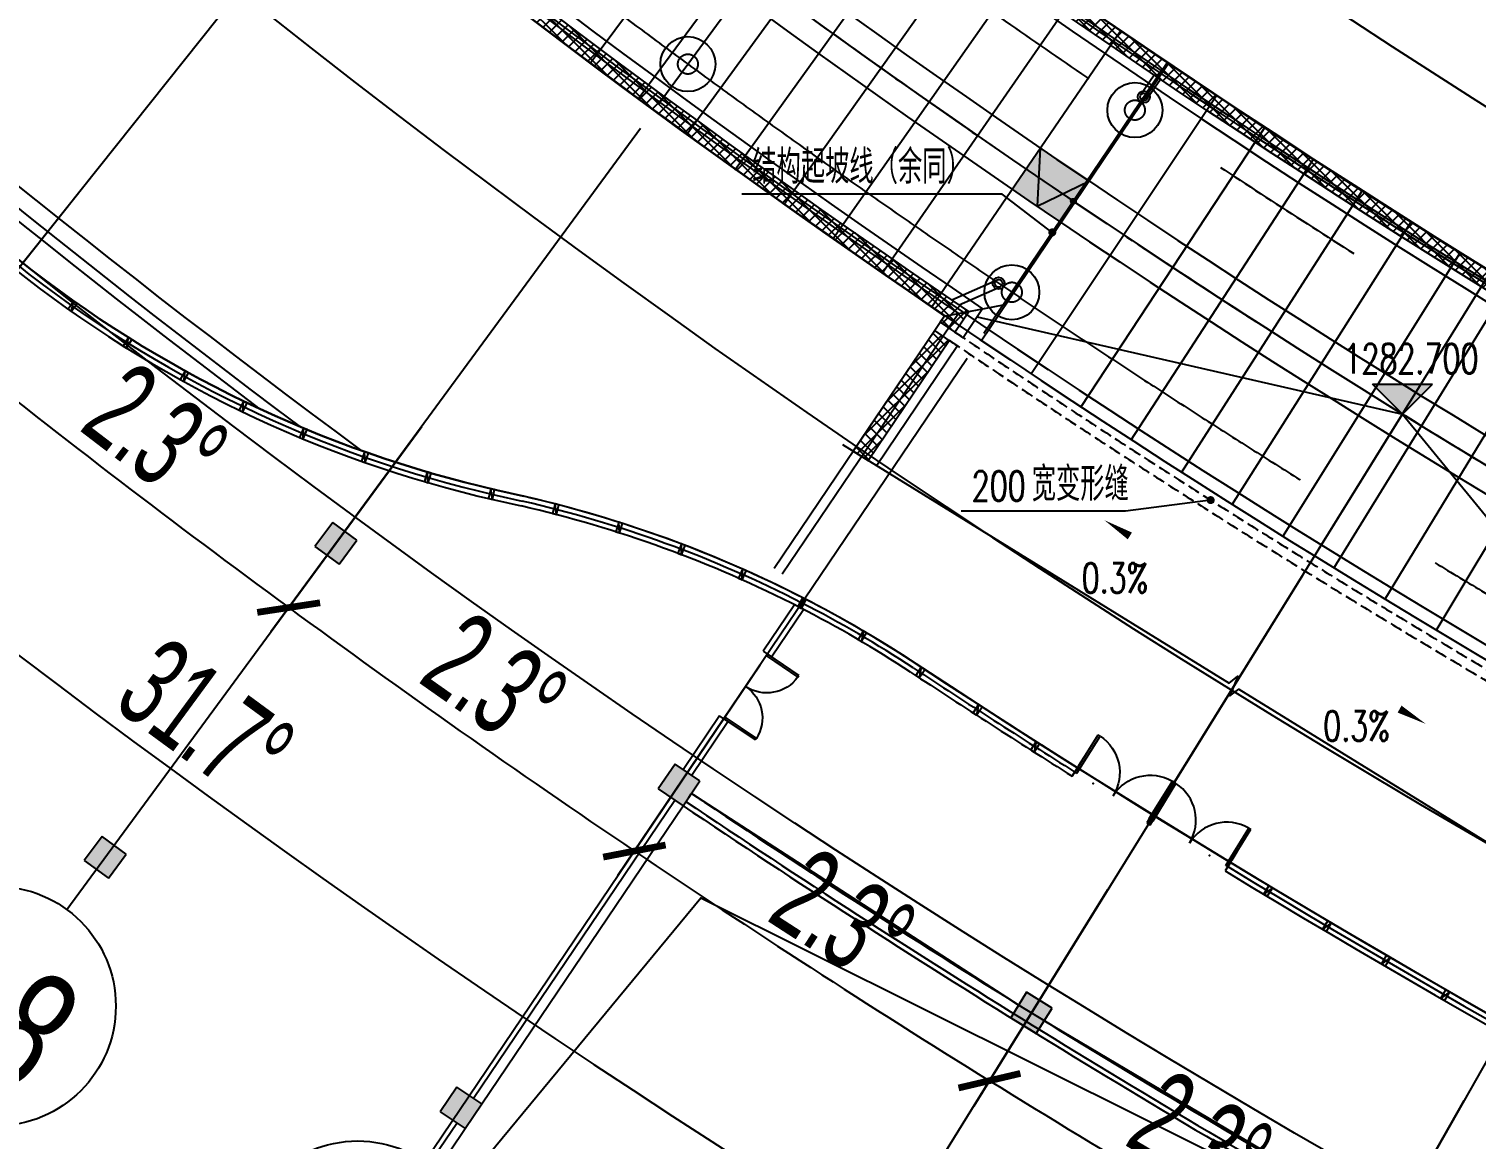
# Model space of a CAD drawing. Extents: x 1962160 to 37842216, y -162679 to 2997677.
# Drawn here: x 37481552 to 37510517, y 2573432 to 2595659 of the extents above; entities that cross this region are included whole.
import ezdxf
from ezdxf.enums import TextEntityAlignment as Align

# ---------------------------------------------------------------- set-up
doc = ezdxf.new("R2010")
doc.units = 0
doc.header["$LTSCALE"] = 1000
for name, pattern in [('__DASH', [0.35, 0.25, -0.1]), ('CENTER', [2, 1.25, -0.25, 0.25, -0.25]), ('CENTER2', [28.575000000000003, 19.05, -3.175, 3.175, -3.175]), ('DASH', [0.35, 0.25, -0.1])]:
    doc.linetypes.add(name, pattern=pattern)
doc.layers.get('0').update_dxf_attribs({"color": 8})
doc.layers.get('Defpoints').update_dxf_attribs({"color": 8})
for name, color, linetype in [('#幕墙线-平面', 8, 'Continuous'), ('#标注', 8, 'Continuous'), ('#轴线', 8, 'CENTER2'), ('1-WIN-1', 8, 'Continuous'), ('A-AL-E', 8, 'Continuous'), ('A-COLS-PLAN-C', 8, 'DASH'), ('A-COLS-PLAN-S', 8, 'DASH'), ('A-DETL-ALUM', 8, 'Continuous'), ('A-DIMS-ELEV', 8, 'Continuous'), ('A-DIMS-LEAD', 8, 'Continuous'), ('A-DIMS-SYMB', 8, 'Continuous'), ('A-FLOR', 8, 'Continuous'), ('A-FLOR-OTLN', 8, 'Continuous'), ('A-FLOR-UNDR', 8, '__DASH'), ('A-GRID', 8, 'CENTER'), ('A-HATH', 8, 'Continuous'), ('A-NOTE', 8, 'Continuous'), ('A-ROOF-DRAN', 8, 'Continuous'), ('A-STRS-HRAL', 8, 'Continuous'), ('DIM', 8, 'Continuous'), ('PUB_HATCH', 8, 'Continuous'), ('周边建筑', 8, 'Continuous'), ('建-填充', 8, 'Continuous'), ('水-雨水-压力流-标识', 8, 'Continuous')]:
    doc.layers.add(name, color=color, linetype=linetype)
doc.layers.add('A-X-CHEK', color=8, linetype='Continuous', plot=False)
doc.styles.add('#文字', font='jrs.shx', dxfattribs={"width": 0.7, "bigfont": 'hztxt.shx'})
doc.styles.add('_TCH_DIM', font='SIMPLEX', dxfattribs={"bigfont": 'GBCBIG'})
doc.styles.add('JHZX', font='jrs.shx', dxfattribs={"width": 0.6, "bigfont": 'jhz.shx'})
doc.dimstyles.new('JZBZ-600', dxfattribs={"dimscale": 600, "dimtxt": 3, "dimasz": 1.5, "dimexe": 1, "dimexo": 1, "dimgap": 0.5, "dimtad": 1, "dimdec": 0, "dimdsep": 46, "dimtxsty": 'JHZX', "dimblk1": 'ARCHTICK', "dimblk2": 'ARCHTICK', "dimsah": 1, "dimcen": 0, "dimclrd": 1, "dimclre": 1, "dimclrt": 2, "dimadec": 1, "dimazin": 2, "dimtfac": 1, "dimtdec": 0, "dimtix": 1, "dimtmove": 0, "dimatfit": 3, "dimfxl": 1, "dimtolj": 1, "dimlwd": -1, "dimlwe": -1, "dimarcsym": 1})
pattern_1 = [(45, (0, 0), (-112.2532015133644, 112.2532015133644), []), (135, (0, 0), (-112.2532015133644, -112.2532015133644), [])]

# ---------------------------------------------------------------- blocks, each defined once
blk = doc.blocks.new('排水沟区域')
at = {"layer": 'A-HATH'}
h = blk.add_hatch(dxfattribs=at)
h.set_pattern_fill('ANSI37', color=256, scale=100)
h.set_pattern_definition(pattern_1)
edge = h.paths.add_edge_path()
edge.add_line((35498191.12780435, 2792704.69880736), (35498459.0045779, 2792929.9587332))
edge.add_arc((35647972.51194591, 2918657.177019742), 195349.9994971962, 220.0607733971273, 249.3814004777669)
edge.add_line((35579180.88943561, 2735820.26888587), (35579057.63851193, 2735492.688041172))
edge.add_arc((35647972.5119459, 2918657.177019722), 195699.9994971731, 220.0607733971238, 249.381400477767, ccw=False)
h = blk.add_hatch(dxfattribs=at)
h.set_pattern_fill('ANSI37', color=256, scale=100)
h.set_pattern_definition(pattern_1)
edge = h.paths.add_edge_path()
edge.add_line((35534399.65557152, 2751366.872208431), (35534679.47534217, 2751781.242126513))
edge.add_arc((35647972.51148921, 2918657.17654296), 201699.9988269107, 222.5380542010584, 235.8271904991334, ccw=False)
edge.add_line((35499354.21061315, 2782291.894408947), (35498801.19539497, 2781786.992562233))
edge.add_line((35498801.19539497, 2781786.992562233), (35499037.18327653, 2781528.516799846))
edge.add_line((35499037.18327653, 2781528.516799846), (35499332.5854577, 2781798.218431691))
edge.add_arc((35647972.51148921, 2918657.176542959), 202049.9988269088, 222.6370590280648, 235.7281857078042)
edge.add_line((35534194.19789471, 2751688.025555281), (35534109.59724137, 2751562.745037361))
edge.add_line((35534109.59724137, 2751562.745037361), (35534399.65557152, 2751366.872208431))
h = blk.add_hatch(dxfattribs=at)
h.set_pattern_fill('ANSI37', color=256, scale=100)
h.set_pattern_definition(pattern_1)
h.paths.add_polyline_path([(35533997.6696763, 2751396.997578328), (35532367.0036431, 2748982.232713688), (35532665.07789876, 2748798.230233986), (35534287.72800644, 2751201.1247494)])
for points in [[(35498191.12780435, 2792704.69880736), (35498459.0045779, 2792929.9587332, 0.1286379628558455), (35579180.88943561, 2735820.26888587), (35579057.63851193, 2735492.688041172, -0.1286379628558608)], [(35534399.65557152, 2751366.872208431), (35534679.47534217, 2751781.242126513, -0.05804986950538716), (35499354.21061315, 2782291.894408947), (35498801.19539497, 2781786.992562233), (35499037.18327653, 2781528.516799846), (35499332.5854577, 2781798.218431691, 0.05718302138919018), (35534194.19789471, 2751688.025555281), (35534109.59724137, 2751562.745037361)]]:
    blk.add_lwpolyline(points, format="xyb", close=True, dxfattribs=at)
blk.add_lwpolyline([(35533997.6696763, 2751396.997578328), (35532367.0036431, 2748982.232713688), (35532665.07789876, 2748798.230233986), (35534287.72800644, 2751201.1247494)], close=True, dxfattribs=at)
blk = doc.blocks.new('A$C58e34137')
at = {"layer": 'A-X-CHEK'}
blk.add_blockref('排水沟区域', (-35647972.51433039, -2918657.17947907), dxfattribs=at)
blk = doc.blocks.new('雨水立管')
for radius in [80, 50]:
    blk.add_circle((-3.725290298461914e-09, 2.328306436538696e-10), radius)
blk = doc.blocks.new('雨水')
at = {"layer": 'A-DIMS-SYMB'}
for points in [[(35538804.79671187, 2746726.604418945, 0, 0, 0), (35537393.01119746, 2747600.876918402, 0, 160, 0), (35537903.12014391, 2747284.983166089, 0, 0, 0)], [(35542378.98692898, 2744340.661884163, 0, 0, 0), (35543824.18194999, 2743522.79753523, 0, 160, 0), (35543302.00141898, 2743818.309790537, 0, 0, 0)]]:
    blk.add_lwpolyline(points, format="xyseb", dxfattribs=at)
at = {"layer": 'A-ROOF-DRAN'}
blk.add_lwpolyline([(35498616.06719773, 2787606.262450578, 0.1233110608039292), (35578008.94777347, 2732681.938107471)], format="xyb", dxfattribs=at)
for points in [[(35538119.49403994, 2756115.955465209), (35538389.17878738, 2756515.316633334)], [(35538244.80330878, 2756033.488673114), (35538513.48934864, 2756431.370910627)], [(35534339.43600431, 2752012.603855148), (35535246.07559022, 2752411.85747914)], [(35534485.56492099, 2751913.053975753), (35535306.30902269, 2752274.482113309)], [(35534845.00095903, 2751668.985678729), (35543359.02884302, 2749726.099517267)], [(35538331.0530608, 2741606.865592063), (35543359.02884302, 2749726.099517267)], [(35543359.02884302, 2749726.099517267), (35548892.3450768, 2742969.925564211)]]:
    blk.add_lwpolyline(points, dxfattribs=at)
at = {"xscale": 1.5, "yscale": 1.5, "zscale": 1.5}
for p in [(35538182.69975477, 2756075.538037239), (35535276.11445106, 2752343.134972943)]:
    blk.add_blockref('雨水立管', p, dxfattribs=at)
at = {"layer": 'A-DIMS-SYMB', "style": '_TCH_DIM', "width": 0.7058823529411765}
for p in [(35536939.05801108, 2746147.518957799), (35541774.19229704, 2743180.843784806)]:
    blk.add_text('0.3%', height=595, dxfattribs=at).set_placement(p)
blk = doc.blocks.new('1100')
at = {"layer": 'A-DETL-ALUM', "ltscale": 0.3}
blk.add_circle((35572079.41488183, 2737404.62498665), 550, dxfattribs=at)
blk = doc.blocks.new('_YZHK')
blk.add_circle((0, 0), 0.5)
blk = doc.blocks.new('ASDFASD')
at = {"layer": 'A-COLS-PLAN-C', "ltscale": 0.3, "xscale": 400, "yscale": 400, "zscale": 400}
for p in [(35529056.90970658, 2756731.609754534), (35538003.61569603, 2755810.342072138), (35535541.20775839, 2752163.898990359)]:
    blk.add_blockref('_YZHK', p, dxfattribs=at)
blk = doc.blocks.new('幕墙分隔')
blk.add_line((-39.99999999976717, -100.0000000000582), (39.99999999976717, 100.0000000000582))
blk.add_lwpolyline([(-40, 100.0000000000582), (39.99999999976717, 100.0000000000582), (40.00000000023283, -99.99999999970896), (-39.99999999976717, -100.0000000000582)], close=True)
blk = doc.blocks.new('$DorLib2D$00000002')
at = {"layer": '1-WIN-1'}
for p, q in [((-0.5000000000002274, 1.70530256582424e-13), (-0.5, 0.4875000000000114)), ((-0.4750000000001364, 0.4875000000002387), (-0.5, 0.4875000000000114)), ((-0.4750000000001364, 1.70530256582424e-13), (-0.4750000000001364, 0.4875000000002387)), ((0.4749999999999091, 5.684341886080801e-14), (0.4749999999999091, 0.4875000000001251)), ((0.4749999999999091, 0.4875000000001251), (0.4999999999997726, 0.4875000000001251)), ((0.5, -5.684341886080801e-14), (0.4999999999997726, 0.4875000000001251)), ((-0.5000000000002274, 1.70530256582424e-13), (-0.4750000000001364, 1.70530256582424e-13)), ((0.5, -5.684341886080801e-14), (0.4749999999999091, 5.684341886080801e-14))]:
    blk.add_line(p, q, dxfattribs=at)
for centre, start, end in [((-0.4875000000001819, 5.684341886080801e-14), 0, 88.53071642340379), ((0.4874999999999545, 5.684341886080801e-14), 91.46928357659621, 180)]:
    blk.add_arc(centre, 0.4875, start, end, dxfattribs=at)
blk = doc.blocks.new('$DorLib2D$00000037')
blk.add_line((0.5, 3.108624468950438e-15), (-0.5, 3.108624468950438e-15))
blk = doc.blocks.new('15')
at = {"layer": 'PUB_HATCH'}
for points in [[(34389449.88451565, 3993675.43265234), (34389805.0335082, 3994159.032893342), (34389321.43326719, 3994514.181885884), (34388966.28427465, 3994030.581644883)], [(34396334.77409597, 3988840.022592183), (34396670.55693957, 3989337.264869088), (34396173.31466267, 3989673.047712692), (34395837.53181907, 3989175.805435787)], [(34384832.95206255, 3987388.626251356), (34385188.10105509, 3987872.226492357), (34384704.50081409, 3988227.375484899), (34384349.35182155, 3987743.775243898)], [(34403405.16383595, 3984280.145304631), (34403721.05755633, 3984790.254270859), (34403210.94859011, 3985106.147991237), (34402895.05486973, 3984596.039025011)], [(34391969.59651501, 3982375.873407128), (34392305.37935861, 3982873.115684032), (34391808.13708171, 3983208.898527637), (34391472.3542381, 3982711.656250732)]]:
    blk.add_hatch(color=256, dxfattribs=at).paths.add_polyline_path(points)
at = {"layer": '周边建筑'}
for p, q in [((34392563.18366784, 3994963.929917244), (34393093.90189926, 3994842.382365588)), ((34392585.50812978, 3995061.406162549), (34393116.22636122, 3994939.858610891)), ((34392607.83259172, 3995158.882407855), (34393138.55082316, 3995037.334856198)), ((34389321.43326719, 3994514.181885884), (34388966.28427465, 3994030.581644883)), ((34389805.0335082, 3994159.032893342), (34389321.43326719, 3994514.181885884)), ((34388966.28427465, 3994030.581644883), (34389449.88451565, 3993675.43265234)), ((34389449.88451565, 3993675.43265234), (34389805.0335082, 3994159.032893342)), ((34398567.74281158, 3992861.449252822), (34397940.22652052, 3991932.195247936)), ((34398105.9739347, 3991820.267613483), (34398747.0340014, 3992769.577846054)), ((34397940.22652052, 3991932.195247936), (34398105.9739347, 3991820.267613483)), ((34397066.74031724, 3990638.69806809), (34396339.06220671, 3989561.119989569)), ((34397232.48773142, 3990526.770433636), (34397066.74031724, 3990638.69806809)), ((34396504.80962561, 3989449.19237958), (34397232.48773142, 3990526.770433636)), ((34404256.51080368, 3989643.185183294), (34404362.54395076, 3989812.766198228)), ((34396173.31466267, 3989673.047712692), (34395837.53181907, 3989175.805435787)), ((34396670.55693957, 3989337.264869088), (34396173.31466267, 3989673.047712692)), ((34404123.96937253, 3989431.208918912), (34404230.00251722, 3989600.789930044)), ((34395837.53181907, 3989175.805435787), (34396334.77409597, 3988840.022592183)), ((34396334.77409597, 3988840.022592183), (34396670.55693957, 3989337.264869088)), ((34392139.63193876, 3982985.043299767), (34396169.02674452, 3988951.950158619)), ((34392305.37936607, 3982873.115684101), (34396334.77417113, 3988840.022543431)), ((34396448.27255156, 3989004.967232985), (34396496.43363494, 3989079.415262312)), ((34384704.50081409, 3988227.375484899), (34384349.35182155, 3987743.775243898)), ((34385188.10105509, 3987872.226492357), (34384704.50081409, 3988227.375484899)), ((34384349.35182155, 3987743.775243898), (34384832.95206255, 3987388.626251356)), ((34384832.95206255, 3987388.626251356), (34385188.10105509, 3987872.226492357)), ((34407288.94083512, 3987706.469186967), (34407184.37649553, 3987535.978583136)), ((34407419.64626224, 3987919.582446057), (34407315.0819203, 3987749.091838401)), ((34403210.94859011, 3985106.147991237), (34402895.05486973, 3984596.039025011)), ((34403721.05755633, 3984790.254270859), (34403210.94859011, 3985106.147991237)), ((34403405.16383595, 3984280.145304631), (34403721.05755633, 3984790.254270859)), ((34402895.05486973, 3984596.039025011), (34403405.16383595, 3984280.145304631)), ((34391808.13708171, 3983208.898527637), (34391472.3542381, 3982711.656250732)), ((34392305.37935861, 3982873.115684032), (34391808.13708171, 3983208.898527637)), ((34391969.59651501, 3982375.873407128), (34392305.37935861, 3982873.115684032)), ((34387774.45422991, 3976520.894198623), (34391803.84904059, 3982487.801059714)), ((34391472.3542381, 3982711.656250732), (34391969.59651501, 3982375.873407128)), ((34387940.2016575, 3976408.966582767), (34391969.59646488, 3982375.873446086))]:
    blk.add_line(p, q, dxfattribs=at)
for points in [[(34387868.14427014, 3996783.149921055, -0.04571973664616439), (34359317.13187979, 4022752.360361452, -0.04571973664616439)], [(34388677.23922429, 3996425.075137513, -0.04650377268511744), (34359599.95834443, 4022739.761958461, -0.04650377268511744)], [(34389904.63899032, 3995948.180536044, -0.04800945961635281), (34359858.43481566, 4022975.750486837, -0.04800945961635281)]]:
    blk.add_lwpolyline(points, format="xyb", dxfattribs=at)
for points in [[(34359992.11660529, 4017302.949126642), (34327804.89124851, 3985497.455937146, 0.4129759503049449), (34327775.24891686, 3981828.400454395, 0.1494418678029234), (34462605.55885959, 3908362.281586812, 0.4147260606000924), (34465679.79346514, 3910394.302898092), (34474630.62973479, 3954750.458055043, 0.4131228733560754), (34472605.79338679, 3957811.450065851, -0.1495092029449499), (34363678.34311313, 4017271.518329401, 0.4157145913370236), (34359992.11660673, 4017302.949128066)], [(34364787.7585504, 4016145.646122517, 0.4135317777718963), (34361115.12866861, 4016163.278603445), (34330350.8070454, 3985763.813877287, 0.4147813061863365), (34330332.41864164, 3982083.343291028, 0.1704916733923174), (34485713.0302125, 3906701.947371353, 0.4125640170375961), (34488589.92230238, 3908973.433014254), (34498066.25026848, 3987461.103279992, 1.469013519981978), (34452166.30266599, 3975481.853364326), (34449731.31604223, 3968073.784921957, -0.06531639655491227), (34400997.70607769, 3991683.325158094, 0.08934789544916616), (34393138.5508233, 3995037.334856166), (34392607.83259175, 3995158.882407849, -0.1125361045485018), (34383038.20091584, 3999772.941151016, -0.0289167358602449), (34364787.7585504, 4016145.646122518)]]:
    blk.add_lwpolyline(points, format="xyb", close=True, dxfattribs=at)
blk.add_lwpolyline([(34387940.20177764, 3976408.966498978), (34396687.70092834, 3986999.135916103), (34410127.95834033, 3980298.607508212)], dxfattribs=at)
for centre, radius, start, end in [((34397943.37899669, 4018455.705035686), 24099.99999983635, 231.4170050581553, 257.1003230834349), ((34397943.37899669, 4018455.70503568), 23999.99999983006, 231.4170050581642, 257.1003230834286), ((34397943.37899669, 4018455.705035682), 23899.99999983162, 231.4170050581496, 257.1003230834089), ((34387758.35549408, 3971545.55973679), 24000.00000082469, 62.8397917146014, 77.10032308342521), ((34387758.35549408, 3971545.559736796), 24100.00000081983, 62.83979171460211, 77.10032308342535), ((34387758.35549408, 3971545.559736817), 23900.00000079986, 62.83979171458294, 77.10032308342674), ((34387758.35549343, 3971545.559735904), 24000.00000190997, 56.67752398751274, 62.83979171419127), ((34387758.35549343, 3971545.559735904), 24100.00000191051, 56.67752398749886, 62.83979171418044), ((34387758.35549343, 3971545.559735848), 23900.00000195999, 56.67752398751978, 62.83979171426334), ((34515345.04316843, 4165611.784587234), 208349.9999979271, 236.6775239875585, 237.7361830490754), ((34515345.04316857, 4165611.784587182), 208249.9999979613, 236.6775239875083, 237.7360642013594), ((34515345.04317003, 4165611.784588606), 208150.0000000004, 236.6775110388511, 249.542426144218), ((34515345.04316844, 4165611.784587354), 208149.9999980251, 236.6775239875631, 237.7359452395472), ((34515411.54051941, 4165724.157929766), 213230.5499350299, 236.0464885695034, 240.4929896319577), ((34515411.54051941, 4165724.157929766), 213130.5499350299, 236.0464885695034, 240.4929896319577), ((34515345.04280797, 4165611.784636231), 212899.9998372698, 236.0499590806465, 236.0504303033894), ((34515345.0431704, 4165611.784589205), 212800.0000007047, 236.0654950690177, 240.4936238580804), ((34515345.0431686, 4165611.784587278), 208149.9999980471, 238.726348260463, 249.4736436284035), ((34515345.04316859, 4165611.784587234), 208349.9999980119, 238.7261104509191, 249.4736436284016), ((34515345.04316859, 4165611.784587252), 208249.9999980269, 238.726229298593, 249.4736436284035)]:
    blk.add_arc(centre, radius, start, end, dxfattribs=at)
for p in [(34384114.57367528, 3998840.012366278), (34385214.64088219, 3998108.924747635), (34386353.2711187, 3997439.478595683), (34387527.01399081, 3996833.702534735), (34388732.31270263, 3996293.432249472), (34389965.51483453, 3995820.30492226), (34391222.88341105, 3995415.754271999), (34392500.60822513, 3995081.006209511), (34393785.96926636, 3994776.41403386), (34395054.90050974, 3994409.740423838), (34396301.70677213, 3993973.724161776), (34397522.60188988, 3993469.689293739), (34399938.60143755, 3992264.112202038), (34401081.80185264, 3991508.441693263), (34402229.95015076, 3990760.310292752), (34403382.99661423, 3990019.750396457), (34404540.89131325, 3989286.794072466), (34406871.02466509, 3987843.818750613), (34408043.16240049, 3987133.862247607), (34409219.9465747, 3986431.634283028), (34410401.32623003, 3985737.165265094), (34411587.25020982, 3985050.485266045)]:
    blk.add_point(p, dxfattribs=at)
for p, xscale, rotation in [((34384114.57367528, 3998840.012366278), -1, 324.8166667984766), ((34385214.55736622, 3998108.920154175), -1, 328.0939640028495), ((34386353.2711187, 3997439.478595683), -1, 331.1239772861637), ((34387527.01399081, 3996833.702534735), -1, 334.2776325718279), ((34388732.31270263, 3996293.432249472), -1, 337.5212439009151), ((34389965.51483453, 3995820.30492226), -0.9999999999999998, 340.584954902849), ((34391222.88641753, 3995415.754855789), -1, 343.7752849552304), ((34392500.60822513, 3995081.006209511), -1, 346.8923083371449), ((34393785.96289536, 3994776.412696647), -1, 345.5052463495824), ((34395054.80685629, 3994410.176014313), -1, 342.3005496150458), ((34396301.67035902, 3993973.904384586), -1, 338.987742814025), ((34397522.5920399, 3993469.688871235), -1, 335.9276513351803), ((34398713.87838341, 3992899.166417201), -1, 332.8397917168904), ((34399921.54262575, 3992235.095223228), -0.9999999999999996, 149.5491205450563), ((34401081.80185217, 3991508.441688697), -0.9999999999999998, 146.7235296452884), ((34402229.95015029, 3990760.310288186), -0.9999999999999996, 147.1005965428801), ((34403382.99661375, 3990019.750391891), -1, 147.4773573055226), ((34405703.58412469, 3988561.47304458), -1, 148.231422422004)]:
    blk.add_blockref('幕墙分隔', p, dxfattribs=dict(at, xscale=xscale, rotation=rotation))
at = {"layer": '周边建筑', "zscale": 200}
for name, p, xscale, yscale, rotation in [('$DorLib2D$00000002', (34397586.35711996, 3991229.48283316), 1560.805258970763, -1560.805258970763, 55.96922168209755), ('$DorLib2D$00000002', (34404940.09336819, 3989038.854728935), -1800, 1800, 327.9836817864029), ('$DorLib2D$00000002', (34406469.4581126, 3988091.7590186), 1800, 1800, 328.4786117135588), ('$DorLib2D$00000037', (34399779.53184161, 3986969.067362289), -7805.683410904979, -7805.683410904979, 327.1008242234902), ('$DorLib2D$00000037', (34406917.94565165, 3982548.481602553), 7805.542529842333, -7805.542529842333, 329.3620414119631)]:
    blk.add_blockref(name, p, dxfattribs=dict(at, xscale=xscale, yscale=yscale, rotation=rotation))
at = {"layer": '周边建筑'}
for p, rotation in [((34408043.16239662, 3987133.862245146), 148.985487454118), ((34409219.94657083, 3986431.634280567), 149.3622482167602), ((34410401.32622616, 3985737.165262633), 149.7393151143521), ((34411587.25020593, 3985050.485263584), 150.1165893779291)]:
    blk.add_blockref('幕墙分隔', p, dxfattribs=dict(at, rotation=rotation))
blk = doc.blocks.new('DIAN')
at = {"layer": 'A-FLOR-OTLN'}
h = blk.add_hatch(color=256, dxfattribs=at)
h.dxf.hatch_style = 1
edge = h.paths.add_edge_path()
edge.add_arc((35536772.41172721, 2753987.120531246), 50, 0, 360)
blk.add_circle((35536772.41172721, 2753987.120531246), 50, dxfattribs=at)
blk = doc.blocks.new('A$C06ac024f')
at = {"layer": 'A-DIMS-ELEV'}
blk.add_hatch(color=256, dxfattribs=at).paths.add_polyline_path([(-104613.4880968556, -168931.0722495285), (-105213.4880968556, -168331.0722495285), (-104013.4880968556, -168331.0722495285)])
at = {"layer": 'A-AL-E'}
for points in [[(-149036.9355088994, -137018.3052839129), (-148595.4969473183, -136611.8612310132, 0.0576189806809702), (-113501.0588381291, -166915.9408562369), (-117026.3937263862, -172136.4133938593)], [(-148935.3336354494, -137128.6549976039), (-148641.0690273419, -136857.7178608104, 0.05718510588659114), (-113778.3189935014, -166969.1462465618), (-117192.1411391944, -172024.4857603339)]]:
    blk.add_lwpolyline(points, format="xyb", dxfattribs=at)
for centre, radius, end in [((-0.004684299230575562, 0.00567371491342783), 195550.0000000139, 249.3815480125011), ((-0.004684299230575562, 0.005673703737556934), 195350.000000004, 249.3814002423705)]:
    blk.add_arc(centre, radius, 213.4267024433433, end, dxfattribs=at)
at = {"layer": 'A-DIMS-ELEV'}
for p, q in [((-104613.4880968556, -168931.0722495285), (-105213.4880968556, -168331.0722495285)), ((-105213.4880968556, -168331.0722495285), (-104013.4880968556, -168331.0722495285)), ((-104613.4880968556, -168931.0722495285), (-104013.4880968556, -168331.0722495285))]:
    blk.add_line(p, q, dxfattribs=at)
at = {"layer": 'A-DIMS-LEAD'}
for p, q in [((-112621.9115309343, -164527.9474092405), (-117838.0512740687, -164527.9474092405)), ((-111621.5388357789, -165294.1288694665), (-112621.9115309343, -164527.9474092405)), ((-110153.868088834, -170879.2806082461), (-113444.44441133, -170879.2806082461)), ((-108452.7889801339, -170654.128700539), (-110153.868088834, -170879.2806082461))]:
    blk.add_line(p, q, dxfattribs=at)
at = {"layer": 'A-DIMS-LEAD', "const_width": 80}
for points in [[(-111589.7827682123, -165318.4507150519, 1), (-111653.2949033454, -165269.807023881, 1)], [(-108413.1348170415, -170648.8801436536, 1), (-108492.4431432262, -170659.3772574244, 1)]]:
    blk.add_lwpolyline(points, format="xyb", close=True, dxfattribs=at)
at = {"layer": 'A-DIMS-SYMB'}
blk.add_lwpolyline([(-115817.9976859987, -169543.7715544942), (-108082.7914824039, -174318.7465664749), (-107907.442684412, -174180.2008445719), (-108065.0434927792, -174576.491739762), (-107891.3325875774, -174436.9349398105), (-100156.1263839751, -179211.9099517911)], dxfattribs=at)
at = {"layer": 'A-FLOR-OTLN'}
blk.add_lwpolyline([(-146740.3829964027, -133973.6908970349, 0.0592936020027905), (-111200.1052126661, -164670.0512355477)], format="xyb", dxfattribs=at)
blk.add_lwpolyline([(-113778.3189935014, -166969.1462465618), (-112599.552999653, -166742.4157085786), (-109325.317444481, -161893.7820078791)], dxfattribs=at)
at = {"layer": 'A-FLOR-UNDR'}
for radius in [202199.9984021758, 202399.9984021758]:
    blk.add_arc((-0.005526259541511536, 0.004314009100198746), radius, 235.8275416980069, 240.6353052425591, dxfattribs=at)
at = {"layer": 'A-STRS-HRAL'}
for points in [[(-68914.87842030823, -183164.483728487, -0.1286379625230906), (-149781.3891317025, -125952.472956228), (-149934.3773731143, -126081.2930520335, 0.1286385223226153), (-68984.78143659234, -183351.8707182621)], [(-149083.0340711251, -137263.5052156076), (-149453.8721985966, -136857.3289869008), (-148605.7488620431, -136082.9939870764, 0.05854660059895181), (-113015.5884624645, -166822.4383295183), (-113407.3353732601, -167402.5550773777, -0.0002472804200370883), (-113572.8613683507, -167290.2995583657), (-113293.0415977016, -166875.9296402833, -0.05804986945389694), (-148618.3062986881, -136365.2773883119), (-149171.3215169907, -136870.1792351473), (-148935.3336354494, -137128.6549976039), (-149083.0340711251, -137263.5052156099)], [(-115307.4401312247, -169858.9408598803), (-113684.7893437445, -167456.0474774167, 0.0002470360710848807), (-113519.2631299869, -167568.3026723452), (-115137.1119822339, -169964.0851357877)]]:
    blk.add_lwpolyline(points, format="xyb", dxfattribs=at)
at = {"layer": 'A-COLS-PLAN-S'}
blk.add_blockref('ASDFASD', (-35647972.51693987, -2918657.171766797), dxfattribs=at)
at = {"layer": 'A-FLOR-OTLN'}
blk.add_blockref('DIAN', (-35647972.51693987, -2918657.171766797), dxfattribs=at)
at = {"layer": 'A-ROOF-DRAN'}
blk.add_blockref('雨水', (-35647972.51693987, -2918657.171766797), dxfattribs=at)
at = {"layer": '周边建筑'}
blk.add_blockref('15', (-34515346.51224016, -4165614.464939157), dxfattribs=at)
at = {"layer": '水-雨水-压力流-标识'}
for p in [(-35690995.02211512, -2899330.186998912), (-35682048.31612567, -2900251.454681308), (-35684510.72406331, -2903897.897763087)]:
    blk.add_blockref('1100', p, dxfattribs=at)
at = {"layer": 'A-DIMS-ELEV', "style": '_TCH_DIM', "width": 0.7058823529411765}
blk.add_text('1282.700', height=595, dxfattribs=at).set_placement((-105793.4880968556, -168121.0722495285))
at = {"layer": 'A-NOTE', "style": '_TCH_DIM'}
for s, p in [('结构起坡线（余同）', (-117628.0512740687, -164317.9474092405)), ('宽变形缝', (-112034.44441133, -170669.2806082461))]:
    blk.add_text(s, height=675.177304964539, dxfattribs=at).set_placement(p)
at = {"layer": 'A-NOTE', "style": '_TCH_DIM', "width": 0.7058823529411765}
blk.add_text('200', height=595, dxfattribs=at).set_placement((-113234.44441133, -170669.2806082461))
blk = doc.blocks.new('A$C41f195f4')
at = {"layer": '建-填充', "ltscale": 10}
h = blk.add_hatch(color=256, dxfattribs=at)
h.dxf.hatch_style = 1
edge = h.paths.add_edge_path()
edge.add_line((-112145.408097513, -164036.1863314211), (-112425.1432310492, -164450.6115409164))
edge.add_arc((-977.5811843797565, 655.6600363748148), 199200.0000007542, 235.9804524394215, 236.3207286497654)
edge.add_line((-111442.6272873133, -165109.5763365668), (-111165.3583955616, -164693.4970642109))
edge.add_arc((-977.5811876356602, 655.660036707297), 198700.0000000193, 235.98045149308598, 236.32072767694, ccw=False)
edge = h.paths.add_edge_path()
edge.add_arc((-977.5811844021082, 655.6600359454751), 198200.0000003891, 235.9804505402425, 236.3207266974701, ccw=False)
edge.add_line((-111865.6729630753, -163621.7611205811), (-112145.408097513, -164036.1863314211))
edge.add_arc((-977.5811876356602, 655.6600367082283), 198700.0000000201, 235.9804514930862, 236.3207276769402)
edge.add_line((-111165.3583955616, -164693.4970642109), (-110888.0895029306, -164277.4177905382))
at = {"layer": 'DIM', "ltscale": 10}
blk.add_lwpolyline([(-111861.764075093, -163615.9703014391), (-111927.9645698145, -164780.978110129), (-110888.0917754546, -164277.4211572567)], dxfattribs=at)
blk = doc.blocks.new('A$C80b62fe7')
at = {"layer": '#幕墙线-平面'}
for points in [[(-78821.85220679641, 63164.41868437082, 0.005573949682504613), (-75982.2171158567, 59854.42407566402, 0.004935396391704725), (-73406.8330386877, 56977.09491097229, 0.05929360200278565), (-38419.24503024668, 26758.09619020019, 0.05859901251173332), (2176.018261194229, 5784.232406029012, 0.05859901251173332)], [(-80806.27106510103, 61500.032372599, 0.005573949682508667), (-77929.03741127253, 58146.21134378761, 0.004935396391700394), (-75319.55362161994, 55230.78452285752, 0.05929360200278848), (-39868.70784035325, 24611.66716455901, 0.05859901251172954), (1264.06238797307, 3360.096171140205, 0.05859901251172954)], [(-81572.45738267899, 60857.41388020385, 0.005573952475742697), (-78680.70547899604, 57486.66974846786, 0.004935396391694963), (-76058.05577719212, 54556.53340775566, 0.05929360200279235), (-40428.34599097073, 23782.93008902203, 0.05859901251173084), (911.955873221159, 2424.136234889738, 0.05859901251173084)], [(-83556.8762595728, 59193.02759059984, 0.005573952475741507), (-80627.52577441186, 55778.45701658819, 0.004935396391697476), (-77970.77636012435, 52810.22301964276, 0.05929360200279524), (-41877.80880107731, 21636.50106338179, 0.05859901251172722), (0, 1.396983861923218e-09, 0.05859901251172722)], [(-83756.08433216065, 59025.94634145033, 0.005573952475743173), (-80822.95947202295, 55606.97620180482, 0.004935396391701269), (-78162.78692056984, 52634.91772971628, 0.05929360200279434), (-42023.31472023576, 21421.02942374162, 0.05859901251172686), (-91.54769383370876, -243.3495834250934, 0.05859901251172686)]]:
    blk.add_lwpolyline(points, format="xyb", dxfattribs=at)
blk.add_arc((71051.57360942662, 188867.3555372753), 195350.000000004, 213.4267023194232, 249.3814006729123, dxfattribs=at)
blk = doc.blocks.new('DASWQE')
at = {"layer": '#幕墙线-平面', "ltscale": 10}
for points in [[(-149868.8910876811, -125698.5576879755, 0.005573949682504613), (-147029.2559967414, -129008.5522966823, 0.004935396391704725), (-144453.8719195724, -131885.881461374, 0.05929360200278565), (-109466.2839111313, -162104.8801821461, 0.05859901251173332), (-68871.02061969042, -183078.7439663173, 0.05859901251173332)], [(-151853.3099459857, -127362.9439997473, 0.005573949682508667), (-148976.0762921572, -130716.7650285587, 0.004935396391700394), (-146366.5925025046, -133632.1918494888, 0.05929360200278848), (-110915.7467212379, -164251.3092077873, 0.05859901251172954), (-69782.97649291158, -185502.8802012061, 0.05859901251172954)], [(-152619.4962635636, -128005.5624921424, 0.005573952475742697), (-149727.7443598807, -131376.3066238784, 0.004935396391694963), (-147105.0946580768, -134306.4429645906, 0.05929360200279235), (-111475.3848718554, -165080.0462833242, 0.05859901251173084), (-70135.08300766349, -186438.8401374565, 0.05859901251173084)], [(-154603.9151404575, -129669.9487817464, 0.005573952475741507), (-151674.5646552965, -133084.5193557581, 0.004935396391697476), (-149017.815241009, -136052.7533527035, 0.05929360200279524), (-112924.847681962, -167226.4753089645, 0.05859901251172722), (-71047.03888088465, -188862.9763723449, 0.05859901251172722)]]:
    blk.add_lwpolyline(points, format="xyb", dxfattribs=at)
for points in [[(-120867.3681441769, -161911.3393534371), (-116859.3930567801, -156542.3417095882)], [(-119903.6305962801, -162626.3258609925), (-115927.6131509095, -157233.619186705)], [(-118935.6636768281, -163335.5760355252), (-114991.7441198975, -157919.3505482255)], [(-117963.5015290156, -164039.0648595891), (-114051.8189747632, -158599.5116062853)], [(-116987.1784439981, -164736.7675189609), (-113107.870869562, -159274.0783695066)], [(-116006.7288597226, -165428.6594035113), (-112159.9331002533, -159943.0270438315)], [(-115022.1873596609, -166114.7161080758), (-111208.0391035303, -160606.3340333723)], [(-114033.5886716396, -166794.9134333138), (-110252.2224556431, -161263.975941245)], [(-113040.9676665813, -167469.2273865649), (-109292.516871199, -161915.9295703853)], [(-112044.3593573123, -168137.634182692), (-108328.956201978, -162562.171924375)], [(-111043.7988972664, -168800.1102449223), (-107361.5744357407, -163202.6802082527)], [(-110039.3215793222, -169456.6322056772), (-106390.4056950286, -163837.4318293044)], [(-109030.9628344923, -170107.1769073992), (-105415.4842359647, -164466.4043978835)], [(-108018.7582307011, -170751.7214033669), (-104436.8444470465, -165089.5757281869)], [(-107002.7434715331, -171390.2429585033), (-103454.5208479166, -165706.9238390308)], [(-105982.9543949664, -172022.7190501806), (-102468.548088178, -166318.4269546415)], [(-104959.426972121, -172649.1273690131), (-101478.9609461129, -166924.0635054167)], [(-103932.1973059624, -173269.4458196433), (-100485.7943275422, -167523.8121286808)]]:
    blk.add_lwpolyline(points, dxfattribs=at)
at = {"layer": 'DIM', "ltscale": 10}
blk.add_blockref('A$C80b62fe7', (-71047.03888088465, -188862.9763723449), dxfattribs=at)
blk = doc.blocks.new('_ARCHTICK')
at = {"const_width": 0.15}
blk.add_lwpolyline([(-0.5, -0.5), (0.5, 0.5)], dxfattribs=at)
blk = doc.blocks.new('*D17')
at = {"layer": '#标注', "color": 1, "transparency": 16777216}
for p, q in [((36626695.7610601, 2798969.525498299), (36639771.65611975, 2809138.434022281)), ((36712455.71953414, 2735988.755651569), (36718245.27166823, 2751508.640260249))]:
    blk.add_line(p, q, dxfattribs=at)
blk.add_arc((36780598.51155947, 2918657.163268263), 178999.986739619, 217.8716196905407, 249.5424261213195, dxfattribs=at)
at = {"layer": 'Defpoints', "color": 0, "transparency": 16777216}
for p in [(36780598.51155947, 2918657.163268263), (36626222.12810301, 2798601.188937584), (36661822.4543592, 2784742.102544155), (36712246.01131264, 2735426.596900115)]:
    blk.add_point(p, dxfattribs=at)
at = {"layer": '#标注', "color": 1, "transparency": 16777216, "xscale": 900, "yscale": 900, "zscale": 900}
for p, rotation in [((36639298.02316266, 2808770.097461566), 127.8716196905407), ((36718035.56344673, 2750946.481508795), 339.5424261213195)]:
    blk.add_blockref('_ARCHTICK', p, dxfattribs=dict(at, rotation=rotation))
at = {"layer": '#标注', "color": 2, "transparency": 16777216, "insert": (36675356.14096593, 2775350.224439533), "char_height": 1800, "attachment_point": 5, "rotation": 323.70702290593005, "style": 'JHZX'}
blk.add_mtext('\\A1;31.7°', dxfattribs=at)
blk = doc.blocks.new('*D23')
at = {"layer": '#标注', "color": 1, "transparency": 16777216}
for p, q in [((36648234.46222866, 2765405.94441589), (36640063.72656412, 2755945.859099343)), ((36654386.84271964, 2760300.627932169), (36646595.8889895, 2750525.39517428))]:
    blk.add_line(p, q, dxfattribs=at)
blk.add_arc((36780598.5115594, 2918657.163268324), 214399.9867396315, 229.1826197257085, 231.4448204373582, dxfattribs=at)
at = {"layer": 'Defpoints', "color": 0, "transparency": 16777216}
for p in [(36780598.5115594, 2918657.163268324), (36648626.65235052, 2765860.022502042), (36654760.80354988, 2760769.83289532), (36642603.45123691, 2754569.632844638)]:
    blk.add_point(p, dxfattribs=at)
at = {"layer": '#标注', "color": 1, "transparency": 16777216, "xscale": 900, "yscale": 900, "zscale": 900}
for p, rotation in [((36640455.91668597, 2756399.937185496), 139.1826197257085), ((36646969.84981973, 2750994.600137435), 321.4448204373581)]:
    blk.add_blockref('_ARCHTICK', p, dxfattribs=dict(at, rotation=rotation))
at = {"layer": '#标注', "color": 2, "transparency": 16777216, "insert": (36644452.50539192, 2754588.582027365), "char_height": 1800, "attachment_point": 5, "rotation": 320.31372008153386, "style": 'JHZX'}
blk.add_mtext('\\A1;2.3°', dxfattribs=at)
blk = doc.blocks.new('*D24')
at = {"layer": '#标注', "color": 1, "transparency": 16777216}
for p, q in [((36654386.84271965, 2760300.627932169), (36646595.8889895, 2750525.39517427)), ((36660735.94845457, 2755442.140672592), (36653336.9203638, 2745366.99706029))]:
    blk.add_line(p, q, dxfattribs=at)
blk.add_arc((36780598.51155941, 2918657.163268331), 214399.9867396487, 231.4448204373609, 233.7070211486521, dxfattribs=at)
at = {"layer": 'Defpoints', "color": 0, "transparency": 16777216}
for p in [(36780598.51155941, 2918657.163268331), (36654760.80354989, 2760769.832895322), (36661091.09710306, 2755925.741166256), (36649187.95755562, 2749250.49099602)]:
    blk.add_point(p, dxfattribs=at)
at = {"layer": '#标注', "color": 1, "transparency": 16777216, "xscale": 900, "yscale": 900, "zscale": 900}
for p, rotation in [((36646969.84981973, 2750994.600137426), 141.4448204373609), ((36653692.0690123, 2745850.597553952), 323.7070211486521)]:
    blk.add_blockref('_ARCHTICK', p, dxfattribs=dict(at, rotation=rotation))
at = {"layer": '#标注', "color": 2, "transparency": 16777216, "insert": (36651034.82268319, 2749342.412373522), "char_height": 1800, "attachment_point": 5, "rotation": 322.5759207930054, "style": 'JHZX'}
blk.add_mtext('\\A1;2.3°', dxfattribs=at)
blk = doc.blocks.new('*D25')
at = {"layer": '#标注', "color": 1, "transparency": 16777216}
for p, q in [((36660735.94845457, 2755442.140672592), (36653336.92036382, 2745366.997060312)), ((36667271.88312673, 2750838.055527076), (36660276.31348862, 2740478.705116263))]:
    blk.add_line(p, q, dxfattribs=at)
blk.add_arc((36780598.51155942, 2918657.163268328), 214399.9867396212, 233.7070211486503, 235.9692218596125, dxfattribs=at)
at = {"layer": 'Defpoints', "color": 0, "transparency": 16777216}
for p in [(36780598.51155942, 2918657.163268328), (36661091.09710306, 2755925.741166253), (36667607.66602577, 2751335.297766536), (36655977.29258414, 2744195.402142674)]:
    blk.add_point(p, dxfattribs=at)
at = {"layer": '#标注', "color": 1, "transparency": 16777216, "xscale": 900, "yscale": 900, "zscale": 900}
for p, rotation in [((36653692.06901231, 2745850.597553976), 143.7070211486503), ((36660612.09638766, 2740975.947355729), 325.9692218596125)]:
    blk.add_blockref('_ARCHTICK', p, dxfattribs=dict(at, rotation=rotation))
at = {"layer": '#标注', "color": 2, "transparency": 16777216, "insert": (36657819.08998851, 2744360.152437713), "char_height": 1800, "attachment_point": 5, "rotation": 324.83812150413087, "style": 'JHZX'}
blk.add_mtext('\\A1;2.3°', dxfattribs=at)
blk = doc.blocks.new('*D26')
at = {"layer": '#标注', "color": 1, "transparency": 16777216}
for p, q in [((36667271.88312672, 2750838.055527072), (36660276.3134886, 2740478.705116253)), ((36673984.45924483, 2746495.548835678), (36667403.25200622, 2735868.13867241))]:
    blk.add_line(p, q, dxfattribs=at)
blk.add_arc((36780598.5115594, 2918657.163268326), 214399.9867396234, 235.9692218596167, 238.231422578372, dxfattribs=at)
at = {"layer": 'Defpoints', "color": 0, "transparency": 16777216}
for p in [(36780598.5115594, 2918657.163268326), (36667607.66602577, 2751335.297766536), (36674300.35301191, 2747005.657772988), (36662960.87384186, 2739412.245610422)]:
    blk.add_point(p, dxfattribs=at)
at = {"layer": '#标注', "color": 1, "transparency": 16777216, "xscale": 900, "yscale": 900, "zscale": 900}
for p, rotation in [((36660612.09638765, 2740975.947355714), 145.9692218596167), ((36667719.14577329, 2736378.247609716), 328.231422578372)]:
    blk.add_blockref('_ARCHTICK', p, dxfattribs=dict(at, rotation=rotation))
at = {"layer": '#标注', "color": 2, "transparency": 16777216, "insert": (36664794.73273054, 2739649.568025183), "char_height": 1800, "attachment_point": 5, "rotation": 327.1003222189938, "style": 'JHZX'}
blk.add_mtext('\\A1;2.3°', dxfattribs=at)
blk = doc.blocks.new('*D27')
at = {"layer": '#标注', "color": 1, "transparency": 16777216}
for p, q in [((36673984.45924484, 2746495.548835689), (36667403.25200623, 2735868.13867241)), ((36680863.21390885, 2742421.389267875), (36674706.62714948, 2731542.484223226))]:
    blk.add_line(p, q, dxfattribs=at)
blk.add_arc((36780598.51155932, 2918657.163268387), 214399.9867396323, 238.231422578398, 240.4936232866302, dxfattribs=at)
at = {"layer": 'Defpoints', "color": 0, "transparency": 16777216}
for p in [(36780598.51155932, 2918657.163268387), (36674300.35301191, 2747005.657772999), (36681158.72616263, 2742943.56979974), (36670127.81606796, 2734908.476874139)]:
    blk.add_point(p, dxfattribs=at)
at = {"layer": '#标注', "color": 1, "transparency": 16777216, "xscale": 900, "yscale": 900, "zscale": 900}
for p, rotation in [((36667719.1457733, 2736378.24760972), 148.231422578398), ((36675002.13940326, 2732064.664755091), 330.4936232866302)]:
    blk.add_blockref('_ARCHTICK', p, dxfattribs=dict(at, rotation=rotation))
at = {"layer": '#标注', "color": 2, "transparency": 16777216, "insert": (36671950.87800834, 2735218.001502005), "char_height": 1800, "attachment_point": 5, "rotation": 329.3625229325136, "style": 'JHZX'}
blk.add_mtext('\\A1;2.3°', dxfattribs=at)
blk = doc.blocks.new('*D28')
at = {"layer": '#标注', "color": 1, "transparency": 16777216}
for p, q in [((36680863.21390885, 2742421.38926786), (36674706.62714947, 2731542.484223211)), ((36687897.42528205, 2738621.927167207), (36682175.05523052, 2727508.484114327))]:
    blk.add_line(p, q, dxfattribs=at)
blk.add_arc((36780598.51155941, 2918657.163268328), 214399.9867396388, 240.4936232866018, 242.7558239945759, dxfattribs=at)
at = {"layer": 'Defpoints', "color": 0, "transparency": 16777216}
for p in [(36780598.51155941, 2918657.163268328), (36681158.72616263, 2742943.569799727), (36688172.09540967, 2739155.365374491), (36677466.94817127, 2730691.115943089)]:
    blk.add_point(p, dxfattribs=at)
at = {"layer": '#标注', "color": 1, "transparency": 16777216, "xscale": 900, "yscale": 900, "zscale": 900}
for p, rotation in [((36675002.13940325, 2732064.664755082), 150.4936232866018), ((36682449.72535814, 2728041.922321612), 332.7558239945759)]:
    blk.add_blockref('_ARCHTICK', p, dxfattribs=dict(at, rotation=rotation))
at = {"layer": '#标注', "color": 2, "transparency": 16777216, "insert": (36679276.37157483, 2731072.360326491), "char_height": 1800, "attachment_point": 5, "rotation": 331.6247236405883, "style": 'JHZX'}
blk.add_mtext('\\A1;2.3°', dxfattribs=at)
blk = doc.blocks.new('*D33')
at = {"layer": '#标注', "color": 1, "transparency": 16777216}
for p, q in [((36620746.45035105, 2794342.844410595), (36607722.49268997, 2784214.326747263)), ((36709821.57140478, 2728927.471106052), (36704055.01534672, 2713469.231411852))]:
    blk.add_line(p, q, dxfattribs=at)
blk.add_arc((36780598.51155947, 2918657.163268259), 218399.9867396859, 217.8716196904767, 249.5424261213203, dxfattribs=at)
at = {"layer": 'Defpoints', "color": 0, "transparency": 16777216}
for p in [(36780598.51155947, 2918657.163268259), (36621220.08330814, 2794711.18097131), (36635678.44877037, 2755265.824424677), (36710031.27962628, 2729489.629857505)]:
    blk.add_point(p, dxfattribs=at)
at = {"layer": '#标注', "color": 1, "transparency": 16777216, "xscale": 900, "yscale": 900, "zscale": 900}
for p, rotation in [((36608196.12564705, 2784582.66330798), 127.8716196904767), ((36704264.72356822, 2714031.390163306), 339.5424261213204)]:
    blk.add_blockref('_ARCHTICK', p, dxfattribs=dict(at, rotation=rotation))
at = {"layer": '#标注', "color": 2, "transparency": 16777216, "insert": (36652034.71402183, 2743593.791307066), "char_height": 1800, "attachment_point": 5, "rotation": 323.70702290589804, "style": 'JHZX'}
blk.add_mtext('\\A1;31.7°', dxfattribs=at)
blk = doc.blocks.new('*U247')
blk.add_line((-8.960830237663566e-17, -20), (0, 0))
blk.add_circle((0, -24), 4)
at = {"style": 'JHZX', "width": 0.75}
blk.add_attdef('AXES', text='', height=4, dxfattribs=at).set_placement((0, -24), align=Align.MIDDLE_CENTER)
blk = doc.blocks.new('DOTE-11')
at = {"layer": '#轴线'}
for p, q in [((36661090.99998922, 2755925.608933894), (36664879.25225843, 2761084.014185985)), ((36671189.25856338, 2756639.079136177), (36667607.57429045, 2751335.161926319)), ((36677669.80030987, 2752446.680510419), (36674300.26677557, 2747005.518524115))]:
    blk.add_line(p, q, dxfattribs=at)
for points in [[(36619929.84721477, 2865401.299438776, 0.4665771712459525), (36603297.92453471, 2824183.319006984, 0.1869069858117834), (36713199.83703386, 2729400.135445045)], [(36649692.25143763, 2857636.069450992, 0.6801866972510827), (36616601.34165016, 2810411.269933818, 0.1628178013647897), (36714737.87267324, 2733523.102957241)], [(36617040.99404421, 2848828.781100597, 0.3318161066738227), (36614765.24095972, 2809199.356465551, 0.1627744169442686), (36713968.85387715, 2731461.616600736)]]:
    blk.add_lwpolyline(points, format="xyb", dxfattribs=at)
blk = doc.blocks.new('ZW-5001')
at = {"layer": '#标注'}
ref = blk.add_blockref('*U247', (36649774.59012643, 2754513.607064047), dxfattribs=dict(at, xscale=599.9999999999999, yscale=599.9999999999999, rotation=321.4446432414883))
ref.add_attrib('AXES', 'D7', dxfattribs={"layer": '0', "height": 2399.999999999999, "rotation": 321.4446432923411, "style": '#文字', "width": 0.7}).set_placement((36640799.4953747, 2743252.715705121), align=Align.MIDDLE_CENTER)
ref = blk.add_blockref('*U247', (36656355.71846426, 2749477.573025635), dxfattribs=dict(at, xscale=600, yscale=600, rotation=323.7068435380304))
ref.add_attrib('AXES', 'D8', dxfattribs={"layer": '0', "height": 2399.999999999999, "rotation": 323.7068435553998, "style": '#文字', "width": 0.7}).set_placement((36647832.11492178, 2737871.187599904), align=Align.MIDDLE_CENTER)
ref = blk.add_blockref('*U247', (36663130.50311153, 2744705.237955886), dxfattribs=dict(at, xscale=599.9999999999998, yscale=599.9999999999998, rotation=325.9690438345725))
ref.add_attrib('AXES', 'D9', dxfattribs={"layer": '0', "height": 2399.999999999999, "rotation": 325.9690439094044, "style": '#文字', "width": 0.7}).set_placement((36655071.67645462, 2732771.44924845), align=Align.MIDDLE_CENTER)
ref = blk.add_blockref('*U247', (36670088.38426273, 2740204.040457346), dxfattribs=dict(at, xscale=600, yscale=600, rotation=328.2312441311146))
ref.add_attrib('AXES', 'D10', dxfattribs={"layer": '0', "height": 2400, "rotation": 328.2312442127932, "style": '#文字', "width": 0.7}).set_placement((36662506.89572348, 2727961.449574319), align=Align.MIDDLE_CENTER)
ref = blk.add_blockref('*U247', (36677218.51672115, 2735980.996512479), dxfattribs=dict(at, xscale=600, yscale=600, rotation=330.4934444276571))
ref.add_attrib('AXES', 'D11', dxfattribs={"layer": '0', "height": 2399.999999999999, "rotation": 330.4934443638749, "style": '#文字', "width": 0.7}).set_placement((36670126.18350836, 2723448.685887591), align=Align.MIDDLE_CENTER)
for base, center, p1, p2, picture, middle in [((36635678.44877037, 2755265.824424677), (36780598.51155948, 2918657.16326826), (36621220.08330815, 2794711.180971308), (36710031.27962629, 2729489.629857507), '*D33', (36652034.71402183, 2743593.791307067)), ((36661822.4543592, 2784742.102544155), (36780598.51155947, 2918657.163268261), (36626222.12810301, 2798601.188937583), (36712246.01131264, 2735426.596900114), '*D17', (36675356.14096593, 2775350.224439533)), ((36642603.45123691, 2754569.632844638), (36780598.51155941, 2918657.163268325), (36648626.65235052, 2765860.02250204), (36654760.80354989, 2760769.832895323), '*D23', (36644452.50539191, 2754588.582027365)), ((36649187.95755562, 2749250.49099602), (36780598.51155941, 2918657.16326833), (36654760.80354989, 2760769.832895324), (36661091.09710306, 2755925.741166256), '*D24', (36651034.82268319, 2749342.41237352)), ((36655977.29258414, 2744195.402142674), (36780598.51155942, 2918657.163268327), (36661091.09710306, 2755925.741166253), (36667607.66602577, 2751335.297766539), '*D25', (36657819.08998851, 2744360.152437709)), ((36662960.87384186, 2739412.245610422), (36780598.5115594, 2918657.163268326), (36667607.66602577, 2751335.297766536), (36674300.35301191, 2747005.657772988), '*D26', (36664794.73273054, 2739649.568025183)), ((36670127.81606796, 2734908.476874139), (36780598.51155932, 2918657.163268385), (36674300.35301191, 2747005.657772998), (36681158.72616263, 2742943.569799737), '*D27', (36671950.87800834, 2735218.001502004)), ((36677466.94817127, 2730691.115943089), (36780598.51155941, 2918657.163268328), (36681158.72616263, 2742943.569799728), (36688172.09540967, 2739155.365374491), '*D28', (36679276.37157483, 2731072.360326489))]:
    dim = blk.add_angular_dim_3p(base=base, center=center, p1=p1, p2=p2, dimstyle='JZBZ-600', dxfattribs=at)
    dim.commit()
    dim.dimension.update_dxf_attribs({"geometry": picture, "text_midpoint": middle})
blk = doc.blocks.new('FDGFH')
at = {"layer": 'A-FLOR'}
blk.add_blockref('ZW-5001', (-36780598.51155947, -2918657.163268261), dxfattribs=at)
at = {"layer": 'A-GRID'}
blk.add_blockref('DOTE-11', (-36780598.51155947, -2918657.163268261), dxfattribs=at)

msp = doc.modelspace()

# ---------------------------------------------------------------- linework, layer by layer
at = {"layer": '#标注', "ltscale": 10}
for centre, radius, start, end in [((37613652.56706142, 2756885.970254162), 205203.0947814054, 208.7449720341355, 248.9246422539542), ((37615333.70611919, 2758990.913890926), 195278.2085374869, 213.5151148603672, 249.2588010921493)]:
    msp.add_arc(centre, radius, start, end, dxfattribs=at)

# ---------------------------------------------------------------- block references
at = {"layer": 'A-STRS-HRAL'}
msp.add_blockref('DASWQE', (37613652.56708944, 2756885.970215484), dxfattribs=at)
at = {"layer": 'DIM', "ltscale": 10}
for name, p in [('A$C06ac024f', (37613657.10216346, 2756879.841327364)), ('A$C58e34137', (37613657.09747919, 2756879.847001005)), ('A$C41f195f4', (37613657.10181801, 2756890.34938035))]:
    msp.add_blockref(name, p, dxfattribs=at)
at = {"layer": 'DIM'}
msp.add_blockref('FDGFH', (37613657.09676763, 2756879.827155179), dxfattribs=at)

doc.saveas('drawing.dxf')
